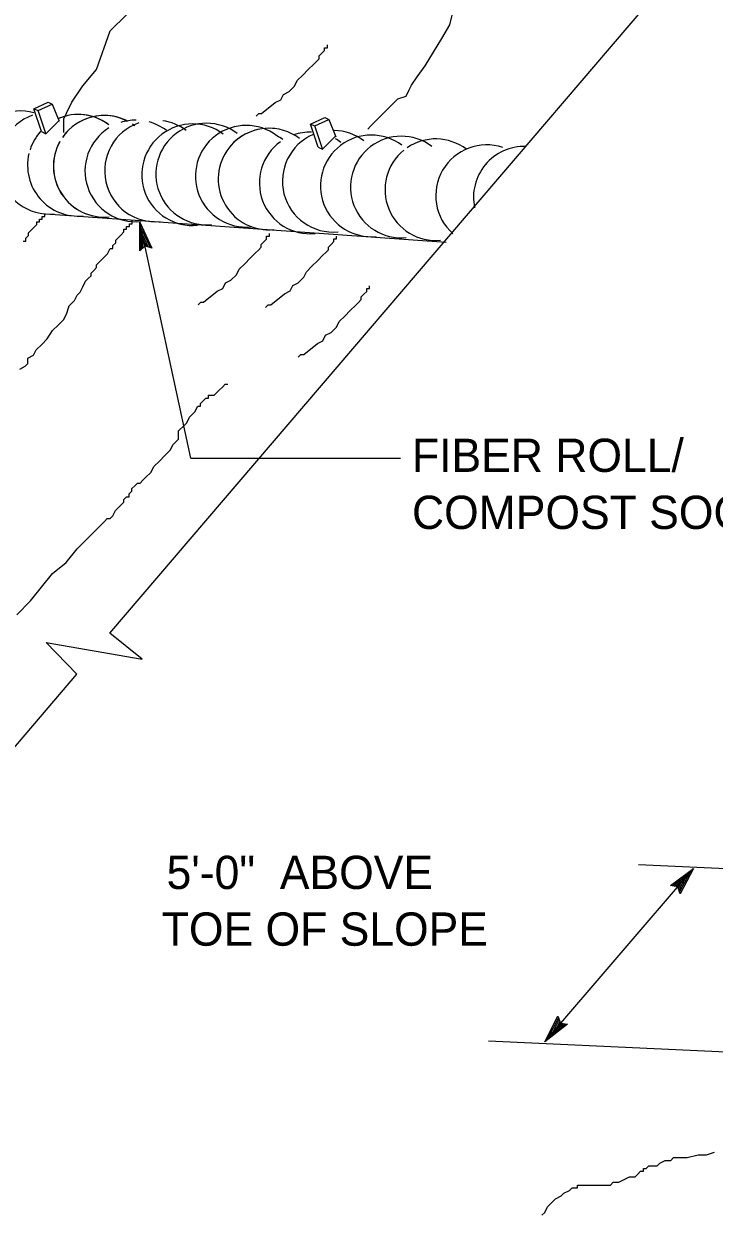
# Model space of a CAD drawing. Extents: x -893 to 867, y -474 to 712.
# Drawn here: x -24.9 to 120.4, y -166.9 to 83.8 of the extents above; entities that cross this region are included whole.
import ezdxf

# ---------------------------------------------------------------- set-up
doc = ezdxf.new("R2010")
doc.units = 0
for name, color, linetype in [('56 Stage 3 Anno', 7, 'Continuous'), ('57 Undefined', 7, 'Continuous'), ('60 Nongeo Data', 7, 'Continuous')]:
    doc.layers.add(name, color=color, linetype=linetype)

msp = doc.modelspace()

# ---------------------------------------------------------------- linework, layer by layer
at = {"layer": '56 Stage 3 Anno'}
for p, q in [((-0.5, 35.97), (-0.51, 42.02)), ((-0.51, 42.02), (-0.51, 42.02)), ((-0.51, 42.02), (2.07, 36.55)), ((-0.2, 36.26), (-0.21, 40.7)), ((-0.2, 40.69), (1.67, 36.7)), ((0.09, 36.56), (0.09, 39.37)), ((0.09, 39.37), (1.3, 36.79)), ((0.39, 36.8), (0.38, 38.04)), ((0.38, 38.04), (0.9, 36.94)), ((0.62, 37.03), (-0.5, 35.97)), ((-0.5, 35.97), (-0.5, 35.97)), ((2.07, 36.55), (0.62, 37.03)), ((2.07, 36.55), (2.07, 36.55))]:
    msp.add_line(p, q, dxfattribs=at)
at = {"layer": '57 Undefined'}
for p, q in [((111.24, -97.55), (116.07, -93.91)), ((111.64, -97.62), (115.19, -94.94)), ((115.18, -94.95), (113.12, -98.85)), ((116.07, -93.91), (113.24, -99.26)), ((112.75, -97.81), (111.24, -97.55)), ((111.24, -97.55), (111.24, -97.55)), ((112.06, -97.67), (114.31, -95.98)), ((112.43, -97.76), (113.42, -97.02)), ((113.42, -97.02), (112.85, -98.09)), ((114.31, -95.98), (112.97, -98.5)), ((113.24, -99.26), (112.75, -97.81)), ((113.24, -99.26), (113.24, -99.26)), ((84.76, -130.42), (87.53, -125.04)), ((87.53, -125.04), (87.53, -125.04)), ((87.53, -125.04), (88.03, -126.49)), ((89.55, -126.72), (84.76, -130.42)), ((89.14, -126.66), (85.62, -129.38)), ((85.63, -129.37), (87.65, -125.45)), ((86.5, -128.33), (87.8, -125.8)), ((88.72, -126.61), (86.5, -128.33)), ((87.37, -127.29), (87.93, -126.2)), ((88.35, -126.53), (87.37, -127.29)), ((88.03, -126.49), (89.55, -126.72)), ((89.55, -126.72), (89.55, -126.72)), ((84.76, -130.42), (84.76, -130.42))]:
    msp.add_line(p, q, dxfattribs=at)
msp.add_lwpolyline([(-107.28, -162.77), (-13.77, -53.07), (-20.2, -46.4), (-0.03, -49.93), (-6.79, -44.45), (143.36, 131.25)], dxfattribs=at)
at = {"layer": '60 Nongeo Data'}
for p, q in [((-22.77, 65.89), (-21.9, 65.51)), ((-19.79, 67.28), (-18.91, 66.89)), ((38.45, 64.04), (39.33, 63.65)), ((33.08, 60.71), (33.09, 60.73)), ((35.46, 62.65), (36.34, 62.27)), ((-20.25, 43.81), (63.97, 37.85)), ((10.22, -7.6), (-0.51, 42.02)), ((10.22, -7.6), (54.41, -7.6)), ((84.76, -130.42), (116.07, -93.91)), ((154.51, -95.46), (104.5, -93.18)), ((122.93, -132.55), (72.92, -130.27))]:
    msp.add_line(p, q, dxfattribs=at)
for points in [[(-16.51, 60.91), (-16.51, 61.49), (-16.51, 62.64), (-16.51, 63.79), (-15.93, 64.95), (-14.78, 67.25), (-12.47, 70.72), (-9.59, 74.18), (-6.7, 82.26), (-3.24, 85.72)], [(47.48, 61.63), (48.05, 62.21), (49.21, 63.37), (52.09, 66.25), (53.82, 67.98), (55.55, 68.56), (56.13, 69.71), (56.7, 70.87), (57.86, 72.6), (59.59, 74.9), (61.32, 77.79), (63.05, 80.67), (64.78, 83.56), (65.35, 85.87)], [(24, 64.32), (24.57, 64.89), (25.15, 64.89), (28.03, 67.2), (29.19, 67.78), (29.76, 68.93), (30.92, 69.51), (32.07, 70.66), (32.65, 71.82), (33.8, 72.97), (34.95, 74.13), (36.11, 75.28), (36.68, 75.86), (37.26, 76.43), (37.26, 77.01), (37.84, 77.59), (38.41, 78.17), (38.41, 78.74), (38.99, 78.74), (38.99, 79.32)], [(-21.17, 61.08), (-22.77, 65.89), (-19.79, 67.28), (-19.67, 67.23)], [(-20.3, 60.7), (-21.9, 65.51), (-18.91, 66.89), (-17.5, 63.25)], [(-21.17, 61.08), (-20.26, 60.63), (-17.58, 63.31)], [(37.07, 57.83), (35.46, 62.65), (38.45, 64.04), (38.57, 63.99)], [(37.94, 57.46), (36.34, 62.27), (39.33, 63.65), (40.74, 60.01)], [(33.06, 60.69), (33.11, 60.75)], [(37.07, 57.83), (37.98, 57.39), (40.66, 60.07)], [(-25.06, 38.06), (-24.48, 38.06), (-24.48, 38.64), (-23.91, 39.22), (-23.91, 39.79), (-23.33, 40.37), (-22.75, 40.95), (-22.18, 41.52), (-22.18, 42.1), (-21.6, 42.1), (-21.6, 42.68), (-21.02, 42.68), (-21.02, 43.26), (-20.45, 43.26), (-20.45, 43.83)], [(-25.76, 11.13), (-24.61, 11.71), (-24.03, 12.29), (-24.03, 13.44), (-22.88, 14.02), (-22.3, 15.17), (-21.15, 16.32), (-19.99, 17.48), (-18.84, 19.21), (-17.69, 20.36), (-16.53, 21.52), (-15.95, 22.67), (-15.38, 24.4), (-14.23, 25.56), (-13.65, 26.71), (-13.07, 27.29), (-12.5, 28.44), (-11.92, 29.59), (-11.34, 30.17), (-10.76, 30.75), (-10.76, 31.33), (-10.19, 31.9), (-9.61, 32.48), (-9.61, 33.06), (-9.03, 33.63), (-8.46, 34.21), (-7.88, 34.79), (-7.3, 35.36), (-6.73, 36.52), (-6.15, 36.52), (-6.15, 37.1), (-5.57, 37.67), (-5.57, 38.25), (-5, 38.83), (-4.42, 39.4), (-3.84, 39.98), (-3.84, 40.56), (-3.27, 40.56), (-3.27, 41.13), (-2.69, 41.13), (-2.69, 41.71), (-2.11, 41.71), (-2.11, 42.29)], [(11.78, 24.63), (12.36, 25.21), (12.93, 25.21), (15.82, 27.52), (16.97, 28.09), (17.55, 29.25), (18.7, 29.82), (19.86, 30.98), (20.43, 32.13), (21.59, 33.29), (22.74, 34.44), (23.89, 35.59), (24.47, 36.17), (25.05, 36.75), (25.05, 37.32), (25.62, 37.9), (26.2, 38.48), (26.2, 39.06), (26.78, 39.06), (26.78, 39.63)], [(25.94, 24.1), (26.52, 24.67), (27.09, 24.67), (29.98, 26.98), (31.13, 27.56), (31.71, 28.71), (32.86, 29.29), (34.01, 30.44), (34.59, 31.6), (35.74, 32.75), (36.9, 33.9), (38.05, 35.06), (38.63, 35.64), (39.2, 36.21), (39.2, 36.79), (39.78, 37.37), (40.36, 37.94), (40.36, 38.52), (40.93, 38.52), (40.93, 39.1)], [(32.85, 13.62), (33.43, 14.2), (34, 14.2), (36.89, 16.51), (38.04, 17.08), (38.62, 18.24), (39.77, 18.81), (40.92, 19.97), (41.5, 21.12), (42.65, 22.28), (43.81, 23.43), (44.96, 24.58), (45.54, 25.16), (46.11, 25.74), (46.11, 26.32), (46.69, 26.89), (47.27, 27.47), (47.27, 28.05), (47.84, 28.05), (47.84, 28.62)], [(-26.36, -40.54), (-23.48, -37.65), (-21.17, -34.77), (-18.87, -31.88), (-15.98, -29.58), (-13.68, -26.69), (-11.37, -24.38), (-9.64, -22.65), (-8.49, -21.5), (-7.91, -20.92), (-7.33, -20.34), (-6.76, -20.34), (-6.18, -19.77), (-5.6, -18.61), (-5.03, -18.04), (-4.45, -17.46), (-3.87, -16.88), (-3.87, -16.31), (-3.3, -15.73), (-2.72, -15.73), (-2.72, -15.15), (-2.14, -14.57), (-2.14, -14), (-1.57, -13.42), (-0.99, -12.84), (-0.41, -12.84), (0.16, -12.27), (0.74, -11.69), (1.89, -10.54), (2.47, -9.38), (3.62, -8.23), (4.78, -7.07), (5.93, -5.92), (6.51, -4.77), (7.08, -4.19), (7.66, -3.61), (7.66, -3.03), (7.66, -1.88), (8.81, -0.73), (9.39, -0.15), (9.97, 1), (10.54, 1.58), (11.12, 2.16), (11.7, 3.31), (12.27, 3.31), (12.27, 3.89), (12.85, 4.47), (13.43, 5.04), (14, 5.04), (14, 5.62), (15.16, 5.62), (15.73, 6.2), (16.31, 6.77), (16.89, 7.35), (17.46, 7.93), (18.04, 7.93)], [(84.16, -166.88), (84.74, -166.3), (85.31, -165.15), (85.89, -164.57), (87.04, -163.42), (88.2, -162.84), (88.77, -162.26), (89.93, -161.68), (90.5, -161.11), (91.08, -161.11), (91.66, -161.11), (91.66, -160.53), (92.23, -160.53), (93.39, -160.53), (95.12, -160.53), (96.85, -160.53), (98.58, -160.53), (99.15, -159.95), (99.73, -159.95), (100.31, -159.95), (101.46, -159.38), (102.61, -158.8), (103.77, -158.8), (104.34, -158.22), (104.92, -157.65), (105.5, -157.65), (105.5, -157.07), (106.07, -157.07), (106.65, -156.49), (107.81, -156.49), (108.38, -156.49), (108.96, -155.91), (110.11, -155.34), (110.69, -155.34), (111.26, -155.34), (111.84, -154.76), (113, -154.76), (114.73, -154.76), (117.03, -154.18), (118.76, -154.18), (120.49, -153.61)]]:
    msp.add_lwpolyline(points, dxfattribs=at)
for centre, start, end in [((-25.72, 54.75), 74.0371, 152.9234), ((-19.56, 54.43), 109.1715, 275.4694), ((-13.43, 54), 52.97, 113.2339), ((-13.43, 53.99), 105.7547, 112.6508), ((-7.99, 53.79), 62.1335, 144.7962), ((-13.43, 53.99), 52.97, 88.8499), ((-7.97, 53.8), 62.4582, 116.4938), ((2.8, 52.81), 109.1715, 275.4694), ((-1.34, 52.81), 89.5535, 107.2827), ((-7.97, 53.8), 52.97, 56.2146), ((10.62, 52.02), 52.97, 275.4694), ((-1.34, 52.81), 52.97, 74.6596), ((13.58, 52.16), 52.97, 275.4694), ((2.8, 52.81), 52.97, 81.6045), ((-13.43, 53.99), 138.1541, 162.0937), ((-13.43, 54), 137.8844, 144.7962), ((-7.97, 53.8), 134.1603, 145.4235), ((-1.34, 52.81), 122.1023, 275.4694), ((-7.99, 53.79), 52.97, 55.9741), ((21.9, 51.7), 52.97, 275.4694), ((26.71, 51.11), 82.001, 275.4694), ((26.7, 51.1), 52.97, 133.55), ((23.18, 50.86), 52.97, 61.0202), ((40.21, 50.64), 113.3358, 275.4694), ((35.37, 50.29), 88.4985, 108.898), ((48.23, 49.67), 52.97, 275.4694), ((40.21, 50.64), 52.97, 88.7314), ((-7.99, 53.79), 150.7933, 275.4694), ((-7.97, 53.8), 150.7005, 275.4694), ((35.37, 50.29), 125.7129, 275.4694), ((35.37, 50.29), 52.97, 60.2722), ((54.55, 49.43), 52.97, 275.4694), ((61.81, 48.86), 52.97, 124.4305), ((72.5, 47.61), 71.1903, 228.5515), ((80.44, 47.28), 88.2926, 192.0296), ((-13.43, 53.99), 166.7098, 275.4694), ((61.81, 48.86), 128.9505, 275.4694), ((-25.72, 54.75), 275.4258, 275.4694)]:
    msp.add_arc(centre, 10.69, start, end, dxfattribs=at)

# ---------------------------------------------------------------- texts
at = {"layer": '57 Undefined'}
for s, p in [('FIBER ROLL/', (56.8, -10.51)), ('COMPOST SOCK Typ', (56.8, -22.51)), ('5\'-0"  ABOVE ', (5.14, -98.26)), ('TOE OF SLOPE', (4.13, -110.19))]:
    msp.add_text(s, height=7, rotation=360, dxfattribs=at).set_placement(p)

doc.saveas('drawing.dxf')
